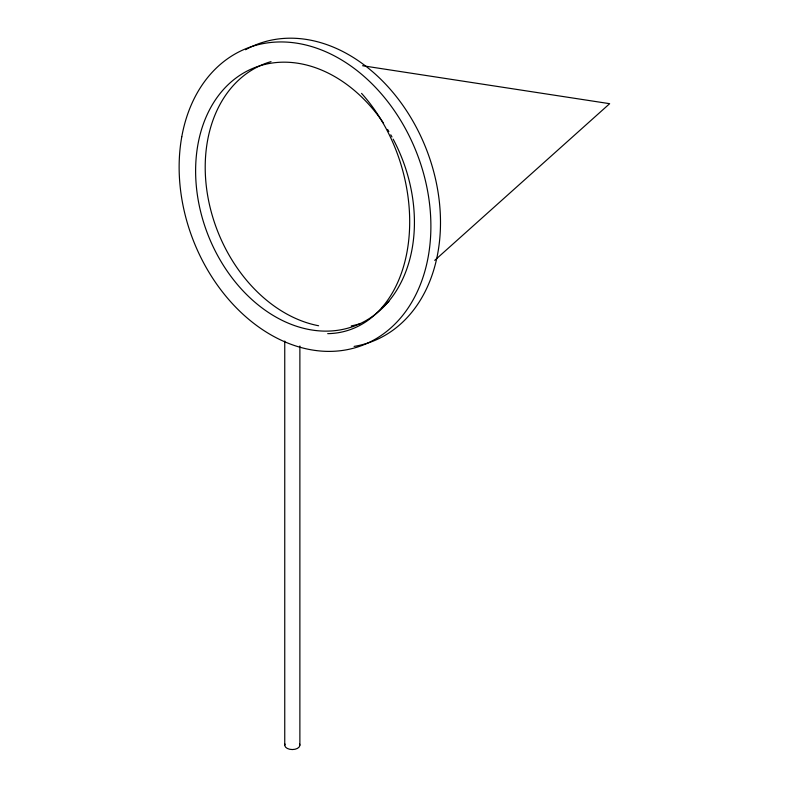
<?xml version="1.0" encoding="UTF-8"?>
<svg xmlns="http://www.w3.org/2000/svg" width="789" height="789" viewBox="0 0 789 789"><rect width="100%" height="100%" fill="white"/><g stroke="black" fill="none" stroke-linecap="round" stroke-linejoin="round"><path stroke-width="1.18" d="M381.59 307.937L388.918 301.368M434.709 260.36L609.66 103.684L362.585 65.734M299.879 345.976L299.879 745.181M284.75 341.055L284.75 745.181M299.623 744.057A7.565 4.369 0 0 1 292.315 749.55A7.565 4.369 0 0 1 285.016 744.057M360.504 323.529A138.499 104.276 68.7 0 1 351.273 325.906M318.608 325.749A138.499 104.276 68.7 0 1 207.911 197.023A138.499 104.276 68.7 0 1 271.022 61.621M245.547 49.727A159.348 119.977 68.7 0 1 427.993 153.559A159.348 119.977 68.7 0 1 354.103 346.401M393.159 139.15A138.499 104.276 68.7 0 1 322.08 331.045A138.499 104.276 68.7 0 1 201.234 130.501A138.499 104.276 68.7 0 1 383.553 123.202M387.577 129.435A138.499 104.276 68.7 0 1 388.869 131.566M390.752 134.791A138.499 104.276 68.7 0 1 391.975 136.961M361.559 93.378A142.553 99.345 73.4 0 1 408.061 245.478A142.553 99.345 73.4 0 1 327.691 333.648M181.766 136.822A159.348 119.977 68.7 0 0 344.517 350.148A159.348 119.977 68.7 0 0 388.829 103.043A159.348 119.977 68.7 0 0 181.766 136.822"/></g></svg>
